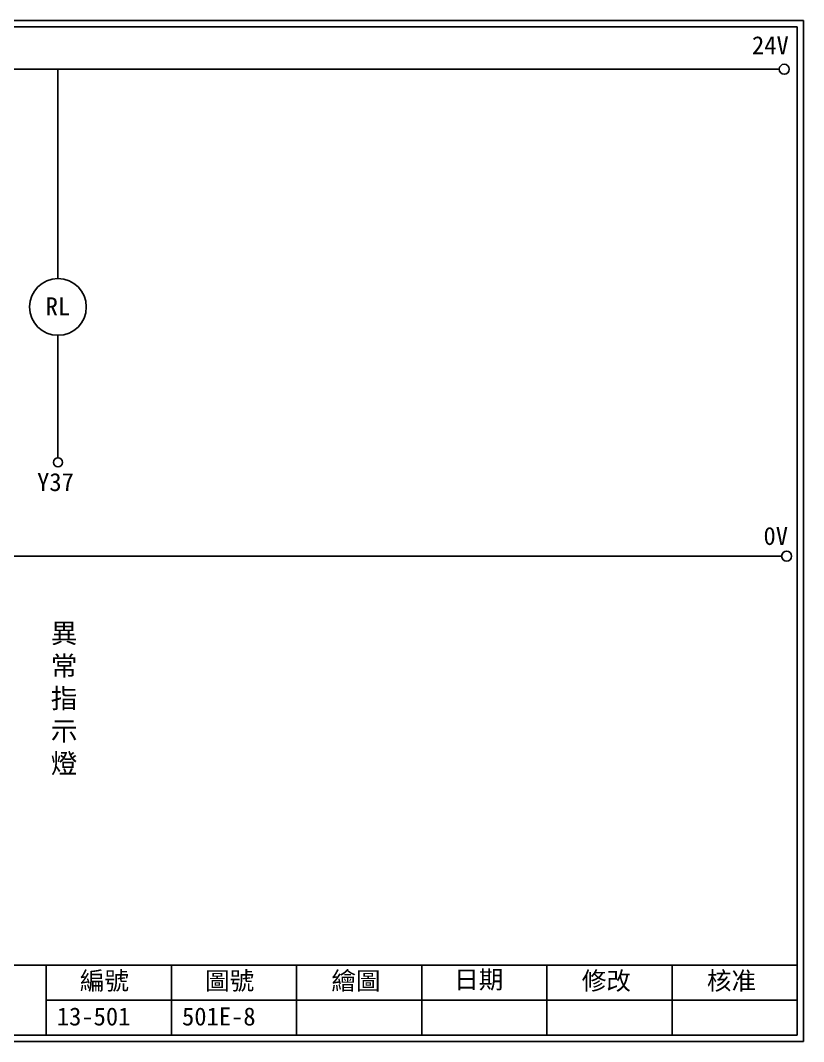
# Model space of a CAD drawing. Extents: x 926 to 1213, y 3 to 207.
# Drawn here: x 1056.3 to 1212.7, y 3 to 207 of the extents above; entities that cross this region are included whole.
import ezdxf

# ---------------------------------------------------------------- set-up
doc = ezdxf.new("R2010")
doc.units = 0
doc.layers.get('0').update_dxf_attribs({"linetype": 'CONTINUOUS'})
doc.layers.add('圖框層', color=7, linetype='CONTINUOUS')
doc.layers.add('標尺寸層', color=3, linetype='CONTINUOUS')
doc.styles.add('CNS', font='romanc.shx', dxfattribs={"bigfont": 'chineset.shx'})
doc.styles.add('STSL', font='KAIU.TTF')

msp = doc.modelspace()

# ---------------------------------------------------------------- linework, layer by layer
for centre in [(1208.88, 197.22), (1209.36, 99.96)]:
    msp.add_circle(centre, 1)
at = {"layer": '圖框層', "color": 7}
for p, q in [((1212.74, 206.97), (925.74, 206.97)), ((1212.74, 3), (1212.74, 206.97)), ((1211.49, 205.72), (926.99, 205.72)), ((1211.49, 4.25), (1211.49, 205.72)), ((926.99, 18.25), (1211.49, 18.25)), ((1061.49, 4.25), (1061.49, 18.25)), ((1086.49, 4.25), (1086.49, 18.25)), ((1111.49, 4.25), (1111.49, 18.25)), ((1136.49, 4.25), (1136.49, 18.25)), ((1161.49, 4.25), (1161.49, 18.25)), ((1186.49, 4.25), (1186.49, 18.25)), ((1061.49, 11.25), (1211.49, 11.25)), ((926.99, 4.25), (1211.49, 4.25)), ((925.74, 3), (1212.74, 3))]:
    msp.add_line(p, q, dxfattribs=at)
at = {"layer": '標尺寸層', "color": 7}
for p, q in [((930.28, 197.22), (1207.88, 197.22)), ((1063.84, 197.22), (1063.84, 155.39)), ((1063.84, 144.07), (1063.84, 119.62)), ((930.49, 99.96), (1208.36, 99.96))]:
    msp.add_line(p, q, dxfattribs=at)
for centre, radius in [((1063.84, 149.73), 5.66), ((1063.84, 118.7), 0.92)]:
    msp.add_circle(centre, radius, dxfattribs=at)

# ---------------------------------------------------------------- texts
at = {"layer": '圖框層', "color": 4, "style": 'STSL'}
for s, p in [('24V', (1202.44, 200.22)), ('RL', (1061.38, 148.06)), ('Y37', (1059.67, 112.96)), ('0V', (1204.74, 102.2)), ('編號', (1068.21, 13.34)), ('圖號', (1093.21, 13.34)), ('繪圖', (1118.44, 13.34)), ('日期', (1142.96, 13.59)), ('修改', (1168.44, 13.34)), ('核准', (1193.44, 13.34)), ('13-501', (1063.61, 6.22)), ('501E-8', (1088.61, 6.22))]:
    msp.add_text(s, height=3.6, dxfattribs=at).set_placement(p)
at = {"layer": '標尺寸層', "color": 7, "insert": (1065.06, 71.35), "char_height": 3.9, "width": 2.8481, "attachment_point": 5, "style": 'CNS'}
msp.add_mtext('{\\fDFKai-SB|b0|i0|c136|p65;異常指示燈}', dxfattribs=at)

doc.saveas('drawing.dxf')
